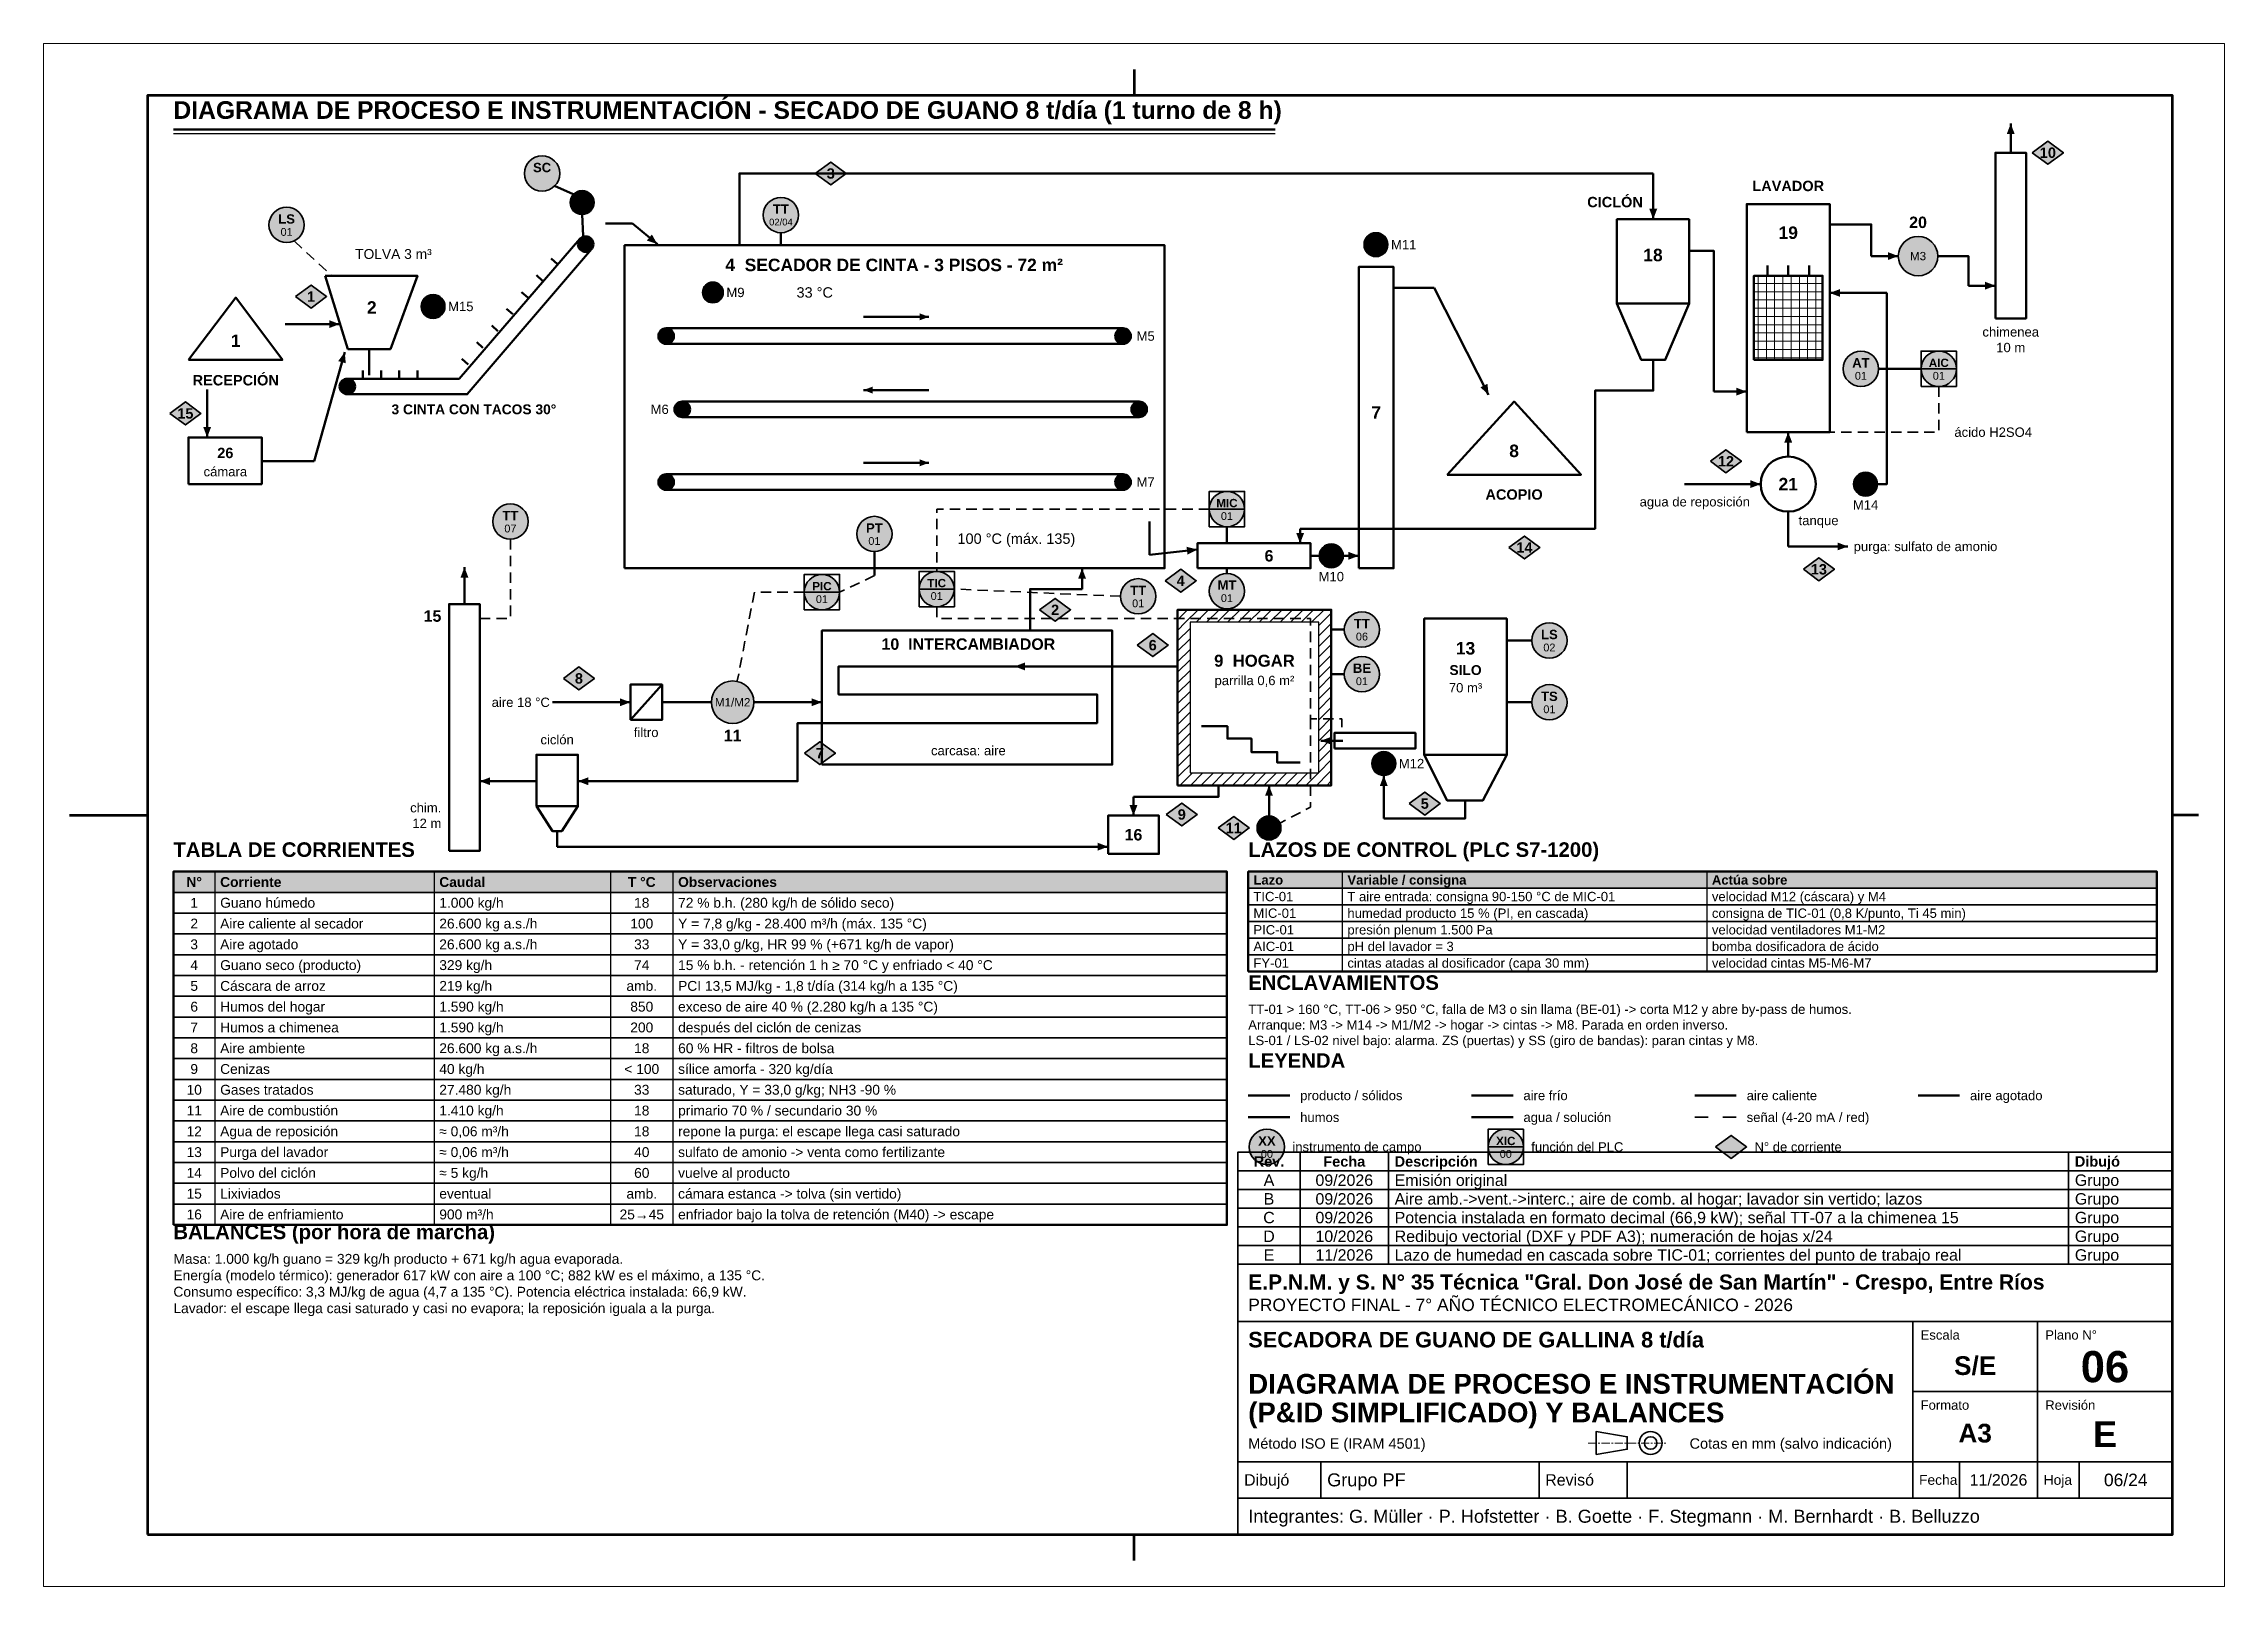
# Model space of a CAD drawing. Header units: millimetres. Extents: x 0 to 420, y 0 to 297.
import ezdxf
from ezdxf.enums import TextEntityAlignment as Align

# ---------------------------------------------------------------- set-up
doc = ezdxf.new("R2010")
doc.units = ezdxf.units.MM
doc.header["$LTSCALE"] = 0.5
doc.linetypes.add('CENTER', pattern=[5.08, 3.175, -0.635, 0.635, -0.635])
for name, color, linetype, lineweight in [('CONTORNO', 7, 'CONTINUOUS', 50), ('EJES', 1, 'CENTER', 18), ('FINO', 7, 'CONTINUOUS', 25), ('HOJA', 8, 'CONTINUOUS', 13), ('RAYADO', 8, 'CONTINUOUS', 18), ('RECUADRO', 7, 'CONTINUOUS', 70), ('RELLENO', 9, 'CONTINUOUS', 13), ('ROTULO', 7, 'CONTINUOUS', 35), ('TEXTO', 7, 'CONTINUOUS', 25)]:
    doc.layers.add(name, color=color, linetype=linetype, lineweight=lineweight)
doc.styles.add('NEGRITA', font='arialbd.ttf')
doc.styles.get("Standard").update_dxf_attribs({"font": 'arial.ttf'})

msp = doc.modelspace()

# ---------------------------------------------------------------- hatches: boundary and pattern name
at = {"layer": 'CONTORNO', "true_color": 0x2e8b57}
for points in [[(378.85, 281.6), (378.09, 279.6), (379.61, 279.6)], [(310, 263.2), (310.76, 265.2), (309.24, 265.2)], [(357.2, 256.1), (355.2, 256.86), (355.2, 255.34)], [(375.9, 250.4), (373.9, 251.16), (373.9, 249.64)], [(328, 230), (326, 230.76), (326, 229.24)]]:
    msp.add_hatch(color=7, dxfattribs=at).paths.add_polyline_path(points)
at = {"layer": 'CONTORNO', "true_color": 0x8b5a2b}
for points in [[(118.2, 258.4), (117.15, 260.26), (116.18, 259.1)], [(57, 243), (55, 243.76), (55, 242.24)], [(170.5, 244.4), (168.7, 245.08), (168.7, 243.72)], [(278.3, 229.4), (278.07, 231.53), (276.71, 230.84)], [(157.9, 230.3), (159.7, 229.62), (159.7, 230.98)], [(170.5, 216.3), (168.7, 216.98), (168.7, 215.62)], [(242, 200.8), (242.76, 202.8), (241.24, 202.8)], [(222.2, 199.6), (220.13, 200.14), (220.29, 198.63)], [(253.3, 198.4), (251.3, 199.16), (251.3, 197.64)], [(246, 162.8), (247.8, 162.12), (247.8, 163.48)], [(258.1, 156.1), (257.34, 154.1), (258.86, 154.1)]]:
    msp.add_hatch(color=7, dxfattribs=at).paths.add_polyline_path(points)
at = {"layer": 'CONTORNO', "true_color": 0x1f96c8}
for points in [[(344, 249), (346, 248.24), (346, 249.76)], [(58, 237.6), (56.73, 235.88), (58.19, 235.47)], [(31.5, 221.2), (32.26, 223.2), (30.74, 223.2)], [(336, 222.2), (335.24, 220.2), (336.76, 220.2)], [(330.7, 212.2), (328.7, 212.96), (328.7, 211.44)], [(347.5, 200.2), (345.5, 200.96), (345.5, 199.44)], [(113, 170.2), (111, 170.96), (111, 169.44)], [(149.9, 170.2), (147.9, 170.96), (147.9, 169.44)], [(236, 154.2), (235.24, 152.2), (236.76, 152.2)]]:
    msp.add_hatch(color=7, dxfattribs=at).paths.add_polyline_path(points)
at = {"layer": 'CONTORNO', "true_color": 0x6e6e6e}
for points in [[(81.05, 196.2), (80.29, 194.2), (81.81, 194.2)], [(187, 177.1), (189, 176.34), (189, 177.86)], [(84, 155), (86, 154.24), (86, 155.76)], [(102.9, 155), (104.9, 154.24), (104.9, 155.76)]]:
    msp.add_hatch(color=7, dxfattribs=at).paths.add_polyline_path(points)
at = {"layer": 'CONTORNO', "true_color": 0xd62828}
msp.add_hatch(color=7, dxfattribs=at).paths.add_polyline_path([(200, 196), (199.24, 194), (200.76, 194)])
at = {"layer": 'CONTORNO', "true_color": 0x000000}
for points in [[(209.9, 148.4), (210.66, 150.4), (209.14, 150.4)], [(205, 142.4), (203, 143.16), (203, 141.64)]]:
    msp.add_hatch(color=7, dxfattribs=at).paths.add_polyline_path(points)
at = {"layer": 'RAYADO', "true_color": 0x000000}
h = msp.add_hatch(dxfattribs=at)
h.set_pattern_fill('ANSI37', scale=0.5, angle=45)
h.paths.add_polyline_path([(329.4, 236.1), (342.6, 236.1), (342.6, 252.3), (329.4, 252.3)])
h = msp.add_hatch(dxfattribs=at)
h.set_pattern_fill('ANSI31', scale=0.45)
h.paths.add_polyline_path([(218.4, 185.6), (248, 185.6), (248, 188), (218.4, 188)])
h = msp.add_hatch(dxfattribs=at)
h.set_pattern_fill('ANSI31', scale=0.45)
h.paths.add_polyline_path([(218.4, 156.6), (220.8, 156.6), (220.8, 185.6), (218.4, 185.6)])
h = msp.add_hatch(dxfattribs=at)
h.set_pattern_fill('ANSI31', scale=0.45)
h.paths.add_polyline_path([(245.6, 156.6), (248, 156.6), (248, 185.6), (245.6, 185.6)])
h = msp.add_hatch(dxfattribs=at)
h.set_pattern_fill('ANSI31', scale=0.45)
h.paths.add_polyline_path([(218.4, 154.2), (248, 154.2), (248, 156.6), (218.4, 156.6)])
at = {"layer": 'RELLENO', "true_color": 0xffffff}
for points in [[(383.01, 276), (386, 278.21), (388.99, 276), (386, 273.79)], [(148.61, 272), (151.6, 274.21), (154.59, 272), (151.6, 269.79)], [(48.51, 248.3), (51.5, 250.51), (54.49, 248.3), (51.5, 246.09)], [(24.31, 225.8), (27.3, 228.01), (30.29, 225.8), (27.3, 223.59)], [(321.01, 216.6), (324, 218.81), (326.99, 216.6), (324, 214.39)], [(282.21, 200), (285.2, 202.21), (288.19, 200), (285.2, 197.79)], [(338.91, 195.8), (341.9, 198.01), (344.89, 195.8), (341.9, 193.59)], [(216.01, 193.6), (219, 195.81), (221.99, 193.6), (219, 191.39)], [(191.81, 188), (194.8, 190.21), (197.79, 188), (194.8, 185.79)], [(210.61, 181.2), (213.6, 183.41), (216.59, 181.2), (213.6, 178.99)], [(100.11, 174.8), (103.1, 177.01), (106.09, 174.8), (103.1, 172.59)], [(146.51, 160.4), (149.5, 162.61), (152.49, 160.4), (149.5, 158.19)], [(263.01, 150.7), (266, 152.91), (268.99, 150.7), (266, 148.49)], [(216.21, 148.6), (219.2, 150.81), (222.19, 148.6), (219.2, 146.39)], [(226.21, 146), (229.2, 148.21), (232.19, 146), (229.2, 143.79)], [(322.01, 84.6), (325, 86.81), (327.99, 84.6), (325, 82.39)]]:
    msp.add_hatch(color=7, dxfattribs=at).paths.add_polyline_path(points)
h = msp.add_hatch(color=7, dxfattribs=at)
edge = h.paths.add_edge_path()
edge.add_arc((96, 272), 3.4, 0, 360)
h = msp.add_hatch(color=7, dxfattribs=at)
edge = h.paths.add_edge_path()
edge.add_arc((46.8, 262.1), 3.4, 0, 360)
h = msp.add_hatch(color=7, dxfattribs=at)
edge = h.paths.add_edge_path()
edge.add_arc((103.7, 266.4), 2.3, 0, 360)
h = msp.add_hatch(color=7, dxfattribs=at)
edge = h.paths.add_edge_path()
edge.add_arc((142, 264), 3.4, 0, 360)
h = msp.add_hatch(color=7, dxfattribs=at)
edge = h.paths.add_edge_path()
edge.add_arc((256.6, 258.3), 2.3, 0, 360)
h = msp.add_hatch(color=7, dxfattribs=at)
edge = h.paths.add_edge_path()
edge.add_arc((104.4, 258.4), 1.5, 0, 360)
h = msp.add_hatch(color=7, dxfattribs=at)
edge = h.paths.add_edge_path()
edge.add_arc((361, 256.1), 3.8, 0, 360)
h = msp.add_hatch(color=7, dxfattribs=at)
edge = h.paths.add_edge_path()
edge.add_arc((75, 246.4), 2.3, 0, 360)
h = msp.add_hatch(color=7, dxfattribs=at)
edge = h.paths.add_edge_path()
edge.add_arc((128.9, 249.1), 2, 0, 360)
h = msp.add_hatch(color=7, dxfattribs=at)
edge = h.paths.add_edge_path()
edge.add_arc((119.9, 240.7), 1.5, 0, 360)
h = msp.add_hatch(color=7, dxfattribs=at)
edge = h.paths.add_edge_path()
edge.add_arc((207.9, 240.7), 1.5, 0, 360)
h = msp.add_hatch(color=7, dxfattribs=at)
edge = h.paths.add_edge_path()
edge.add_arc((350, 234.4), 3.4, 0, 360)
h = msp.add_hatch(color=7, dxfattribs=at)
edge = h.paths.add_edge_path()
edge.add_arc((365, 234.4), 3.4, 0, 360)
h = msp.add_hatch(color=7, dxfattribs=at)
edge = h.paths.add_edge_path()
edge.add_arc((58.5, 231), 1.5, 0, 360)
h = msp.add_hatch(color=7, dxfattribs=at)
edge = h.paths.add_edge_path()
edge.add_arc((123, 226.6), 1.5, 0, 360)
h = msp.add_hatch(color=7, dxfattribs=at)
edge = h.paths.add_edge_path()
edge.add_arc((211, 226.6), 1.5, 0, 360)
h = msp.add_hatch(color=7, dxfattribs=at)
edge = h.paths.add_edge_path()
edge.add_arc((350.9, 212.2), 2.3, 0, 360)
h = msp.add_hatch(color=7, dxfattribs=at)
edge = h.paths.add_edge_path()
edge.add_arc((119.9, 212.6), 1.5, 0, 360)
h = msp.add_hatch(color=7, dxfattribs=at)
edge = h.paths.add_edge_path()
edge.add_arc((207.9, 212.6), 1.5, 0, 360)
h = msp.add_hatch(color=7, dxfattribs=at)
edge = h.paths.add_edge_path()
edge.add_arc((227.9, 207.4), 3.4, 0, 360)
h = msp.add_hatch(color=7, dxfattribs=at)
edge = h.paths.add_edge_path()
edge.add_arc((89.9, 205), 3.4, 0, 360)
h = msp.add_hatch(color=7, dxfattribs=at)
edge = h.paths.add_edge_path()
edge.add_arc((160, 202.6), 3.4, 0, 360)
h = msp.add_hatch(color=7, dxfattribs=at)
edge = h.paths.add_edge_path()
edge.add_arc((248, 198.4), 2.3, 0, 360)
h = msp.add_hatch(color=7, dxfattribs=at)
edge = h.paths.add_edge_path()
edge.add_arc((149.9, 191.4), 3.4, 0, 360)
h = msp.add_hatch(color=7, dxfattribs=at)
edge = h.paths.add_edge_path()
edge.add_arc((172, 192), 3.4, 0, 360)
h = msp.add_hatch(color=7, dxfattribs=at)
edge = h.paths.add_edge_path()
edge.add_arc((210.8, 190.6), 3.4, 0, 360)
h = msp.add_hatch(color=7, dxfattribs=at)
edge = h.paths.add_edge_path()
edge.add_arc((227.9, 191.6), 3.4, 0, 360)
h = msp.add_hatch(color=7, dxfattribs=at)
edge = h.paths.add_edge_path()
edge.add_arc((253.9, 184.2), 3.4, 0, 360)
h = msp.add_hatch(color=7, dxfattribs=at)
edge = h.paths.add_edge_path()
edge.add_arc((290, 182.1), 3.4, 0, 360)
h = msp.add_hatch(color=7, dxfattribs=at)
edge = h.paths.add_edge_path()
edge.add_arc((253.9, 175.6), 3.4, 0, 360)
h = msp.add_hatch(color=7, dxfattribs=at)
edge = h.paths.add_edge_path()
edge.add_arc((132.7, 170.2), 4.1, 0, 360)
h = msp.add_hatch(color=7, dxfattribs=at)
edge = h.paths.add_edge_path()
edge.add_arc((290, 170.2), 3.4, 0, 360)
h = msp.add_hatch(color=7, dxfattribs=at)
edge = h.paths.add_edge_path()
edge.add_arc((258.1, 158.4), 2.3, 0, 360)
h = msp.add_hatch(color=7, dxfattribs=at)
edge = h.paths.add_edge_path()
edge.add_arc((236, 146), 2.3, 0, 360)
at = {"layer": 'RELLENO', "true_color": 0xe2e8ee}
for points in [[(25, 133.6), (227.9, 133.6), (227.9, 137.6), (25, 137.6)], [(232, 134.4), (407, 134.4), (407, 137.6), (232, 137.6)]]:
    msp.add_hatch(color=7, dxfattribs=at).paths.add_polyline_path(points)
at = {"layer": 'RELLENO', "true_color": 0xffffff}
h = msp.add_hatch(color=7, dxfattribs=at)
edge = h.paths.add_edge_path()
edge.add_arc((235.6, 84.6), 3.4, 0, 360)
h = msp.add_hatch(color=7, dxfattribs=at)
edge = h.paths.add_edge_path()
edge.add_arc((281.6, 84.6), 3.4, 0, 360)

# ---------------------------------------------------------------- linework, layer by layer
at = {"layer": 'CONTORNO', "lineweight": 50, "true_color": 0x2e8b57}
for p, q in [((378.85, 276), (378.85, 281.6)), ((310, 272), (310, 263.2)), ((352, 256.1), (357.2, 256.1)), ((370.7, 250.4), (375.9, 250.4)), ((321.7, 230), (328, 230)), ((361, 94.5), (369, 94.5))]:
    msp.add_line(p, q, dxfattribs=at)
at = {"layer": 'CONTORNO'}
for p, q in [((25, 280.5), (237.16, 280.5)), ((98.4, 269.6), (102, 268)), ((103.7, 264.1), (103.9, 260)), ((142, 260.6), (142, 258.2)), ((96.1, 251.34), (94.91, 252.4)), ((98.97, 254.56), (97.78, 255.63)), ((93.23, 248.12), (92.04, 249.18)), ((90.36, 244.89), (89.17, 245.96)), ((84.62, 238.44), (83.43, 239.51)), ((87.49, 241.67), (86.3, 242.73)), ((119.9, 242.2), (207.9, 242.2)), ((62.7, 238.2), (62.7, 233.2)), ((81.75, 235.22), (80.56, 236.29)), ((119.9, 239.2), (207.9, 239.2)), ((61.5, 232.5), (61.5, 234.1)), ((65, 232.5), (65, 234.1)), ((68.5, 232.5), (68.5, 234.1)), ((72, 232.5), (72, 234.1)), ((353.4, 234.4), (361.6, 234.4)), ((123, 228.1), (211, 228.1)), ((123, 225.1), (211, 225.1)), ((119.9, 214.1), (207.9, 214.1)), ((119.9, 211.1), (207.9, 211.1)), ((227.9, 204), (227.9, 200.8)), ((160, 199.2), (160, 194.6)), ((227.9, 195), (227.9, 196)), ((248, 184.2), (250.5, 184.2)), ((281.8, 182.1), (286.6, 182.1)), ((113, 166.8), (119.1, 173.6)), ((248, 175.6), (250.5, 175.6)), ((281.8, 170.2), (286.6, 170.2))]:
    msp.add_line(p, q, dxfattribs=at)
at = {"layer": 'CONTORNO', "lineweight": 50, "true_color": 0x8b5a2b}
for p, q in [((113.4, 262.4), (118.2, 258.4)), ((267.8, 250), (278.3, 229.4)), ((157.9, 244.4), (170.5, 244.4)), ((46.5, 243), (57, 243)), ((170.5, 230.3), (157.9, 230.3)), ((157.9, 216.3), (170.5, 216.3)), ((242, 203.6), (242, 200.8)), ((213, 198.6), (222.2, 199.6)), ((244, 198.4), (253.3, 198.4)), ((250.2, 162.8), (246, 162.8)), ((258.1, 147.8), (258.1, 156.1)), ((232, 94.5), (240, 94.5))]:
    msp.add_line(p, q, dxfattribs=at)
at = {"layer": 'CONTORNO', "lineweight": 35}
for p, q in [((48.3, 259), (49.76, 257.64)), ((50.64, 256.82), (52.11, 255.46)), ((52.99, 254.64), (54.45, 253.28)), ((55.33, 252.46), (55.5, 252.3)), ((361.6, 234.4), (368.4, 234.4)), ((365, 231), (365, 229)), ((365, 227.8), (365, 225.8)), ((365, 224.6), (365, 222.6)), ((345, 222.2), (344, 222.2)), ((348.2, 222.2), (346.2, 222.2)), ((351.4, 222.2), (349.4, 222.2)), ((354.6, 222.2), (352.6, 222.2)), ((357.8, 222.2), (355.8, 222.2)), ((361, 222.2), (359, 222.2)), ((364.2, 222.2), (362.2, 222.2)), ((173.3, 207.4), (172, 207.4)), ((172, 207.4), (172, 206.7)), ((176.5, 207.4), (174.5, 207.4)), ((179.7, 207.4), (177.7, 207.4)), ((182.9, 207.4), (180.9, 207.4)), ((186.1, 207.4), (184.1, 207.4)), ((189.3, 207.4), (187.3, 207.4)), ((192.5, 207.4), (190.5, 207.4)), ((195.7, 207.4), (193.7, 207.4)), ((198.9, 207.4), (196.9, 207.4)), ((202.1, 207.4), (200.1, 207.4)), ((205.3, 207.4), (203.3, 207.4)), ((208.5, 207.4), (206.5, 207.4)), ((211.7, 207.4), (209.7, 207.4)), ((214.9, 207.4), (212.9, 207.4)), ((218.1, 207.4), (216.1, 207.4)), ((221.3, 207.4), (219.3, 207.4)), ((224.5, 207.4), (222.5, 207.4)), ((224.5, 207.4), (231.3, 207.4)), ((89.9, 201.6), (89.9, 199.6)), ((172, 205.5), (172, 203.5)), ((172, 202.3), (172, 200.3)), ((89.9, 198.4), (89.9, 196.4)), ((172, 199.1), (172, 197.1)), ((89.9, 195.2), (89.9, 193.2)), ((157.11, 193.22), (155.31, 192.36)), ((160, 194.6), (158.2, 193.74)), ((172, 195.9), (172, 195.4)), ((89.9, 192), (89.9, 190)), ((136.9, 191.4), (136.52, 189.44)), ((140.1, 191.4), (138.1, 191.4)), ((143.3, 191.4), (141.3, 191.4)), ((146.5, 191.4), (144.5, 191.4)), ((146.5, 191.4), (153.3, 191.4)), ((154.22, 191.84), (153.3, 191.4)), ((168.6, 192), (175.4, 192)), ((175.43, 192), (175.4, 192)), ((178.63, 191.86), (176.63, 191.95)), ((181.82, 191.72), (179.83, 191.81)), ((185.02, 191.58), (183.02, 191.67)), ((188.22, 191.44), (186.22, 191.53)), ((191.42, 191.3), (189.42, 191.39)), ((194.61, 191.16), (192.61, 191.25)), ((197.81, 191.02), (195.81, 191.11)), ((201.01, 190.88), (199.01, 190.97)), ((204.2, 190.74), (202.2, 190.83)), ((207.4, 190.6), (205.4, 190.69)), ((86, 186.3), (84, 186.3)), ((89.2, 186.3), (87.2, 186.3)), ((89.9, 188.8), (89.9, 186.8)), ((135.69, 185.12), (135.31, 183.15)), ((136.29, 188.26), (135.91, 186.29)), ((172, 188.6), (172, 186.6)), ((172.9, 186.3), (174.9, 186.3)), ((176.1, 186.3), (178.1, 186.3)), ((179.3, 186.3), (181.3, 186.3)), ((182.5, 186.3), (184.5, 186.3)), ((185.7, 186.3), (187.7, 186.3)), ((188.9, 186.3), (190.9, 186.3)), ((192.1, 186.3), (194.1, 186.3)), ((195.3, 186.3), (197.3, 186.3)), ((198.5, 186.3), (200.5, 186.3)), ((201.7, 186.3), (203.7, 186.3)), ((204.9, 186.3), (206.9, 186.3)), ((208.1, 186.3), (210.1, 186.3)), ((211.3, 186.3), (213.3, 186.3)), ((214.5, 186.3), (216.5, 186.3)), ((217.7, 186.3), (219.7, 186.3)), ((220.9, 186.3), (222.9, 186.3)), ((224.1, 186.3), (226.1, 186.3)), ((227.3, 186.3), (229.3, 186.3)), ((230.5, 186.3), (232.5, 186.3)), ((233.7, 186.3), (235.7, 186.3)), ((236.9, 186.3), (238.9, 186.3)), ((240.1, 186.3), (242.1, 186.3)), ((243.3, 186.3), (244, 186.3)), ((244, 186.3), (244, 185)), ((135.08, 181.97), (134.7, 180.01)), ((244, 183.8), (244, 181.8)), ((134.47, 178.83), (134.1, 176.87)), ((244, 180.6), (244, 178.6)), ((244, 177.4), (244, 175.4)), ((133.87, 175.69), (133.6, 174.3)), ((244, 174.2), (244, 172.2)), ((244, 171), (244, 169)), ((244, 167.8), (244, 167)), ((244, 167), (245.2, 167)), ((244, 167), (244, 165)), ((244, 163.8), (244, 161.8)), ((246.4, 167), (248.4, 167)), ((249.6, 167), (250, 167)), ((250, 167), (250, 165.4)), ((244, 160.6), (244, 158.6)), ((244, 157.4), (244, 155.4)), ((244, 154.2), (244, 152.2)), ((239.2, 147.52), (238.2, 147)), ((242.05, 148.99), (240.27, 148.07)), ((244, 150), (243.11, 149.54)), ((244, 151), (244, 150)), ((318, 90.3), (320.6, 90.3)), ((323.4, 90.3), (326, 90.3)), ((278.2, 84.6), (285, 84.6))]:
    msp.add_line(p, q, dxfattribs=at)
at = {"layer": 'CONTORNO', "lineweight": 50, "true_color": 0x1f96c8}
for p, q in [((332, 252.3), (332, 254.3)), ((336, 252.3), (336, 254.3)), ((340, 252.3), (340, 254.3)), ((355, 249), (344, 249)), ((52.1, 216.6), (58, 237.6)), ((31.5, 230.4), (31.5, 221.2)), ((336, 217.5), (336, 222.2)), ((316, 212.2), (330.7, 212.2)), ((336, 200.2), (347.5, 200.2)), ((98, 170.2), (113, 170.2)), ((136.8, 170.2), (149.9, 170.2)), ((236, 148.3), (236, 154.2)), ((275, 94.5), (283, 94.5)), ((275, 90.3), (283, 90.3))]:
    msp.add_line(p, q, dxfattribs=at)
at = {"layer": 'CONTORNO', "lineweight": 50, "true_color": 0x6e6e6e}
for p, q in [((81.05, 189.1), (81.05, 196.2)), ((94.9, 155), (84, 155)), ((232, 90.3), (240, 90.3))]:
    msp.add_line(p, q, dxfattribs=at)
at = {"layer": 'CONTORNO', "lineweight": 50, "true_color": 0xd62828}
for p, q in [((200, 192), (200, 196)), ((318, 94.5), (326, 94.5))]:
    msp.add_line(p, q, dxfattribs=at)
at = {"layer": 'CONTORNO', "true_color": 0x6e6e6e}
for p, q in [((190, 177.1), (187, 177.1)), ((104.5, 155), (102.9, 155))]:
    msp.add_line(p, q, dxfattribs=at)
at = {"layer": 'CONTORNO', "lineweight": 50, "true_color": 0x000000}
for p, q in [((209.9, 152), (209.9, 148.4)), ((98.9, 142.4), (205, 142.4))]:
    msp.add_line(p, q, dxfattribs=at)
at = {"layer": 'CONTORNO', "lineweight": 35}
for points in [[(383.01, 276), (386, 278.21), (388.99, 276), (386, 273.79)], [(148.61, 272), (151.6, 274.21), (154.59, 272), (151.6, 269.79)], [(48.51, 248.3), (51.5, 250.51), (54.49, 248.3), (51.5, 246.09)], [(361.6, 231), (368.4, 231), (368.4, 237.8), (361.6, 237.8)], [(24.31, 225.8), (27.3, 228.01), (30.29, 225.8), (27.3, 223.59)], [(321.01, 216.6), (324, 218.81), (326.99, 216.6), (324, 214.39)], [(224.5, 204), (231.3, 204), (231.3, 210.8), (224.5, 210.8)], [(282.21, 200), (285.2, 202.21), (288.19, 200), (285.2, 197.79)], [(338.91, 195.8), (341.9, 198.01), (344.89, 195.8), (341.9, 193.59)], [(146.5, 188), (153.3, 188), (153.3, 194.8), (146.5, 194.8)], [(168.6, 188.6), (175.4, 188.6), (175.4, 195.4), (168.6, 195.4)], [(216.01, 193.6), (219, 195.81), (221.99, 193.6), (219, 191.39)], [(191.81, 188), (194.8, 190.21), (197.79, 188), (194.8, 185.79)], [(210.61, 181.2), (213.6, 183.41), (216.59, 181.2), (213.6, 178.99)], [(100.11, 174.8), (103.1, 177.01), (106.09, 174.8), (103.1, 172.59)], [(146.51, 160.4), (149.5, 162.61), (152.49, 160.4), (149.5, 158.19)], [(263.01, 150.7), (266, 152.91), (268.99, 150.7), (266, 148.49)], [(216.21, 148.6), (219.2, 150.81), (222.19, 148.6), (219.2, 146.39)], [(226.21, 146), (229.2, 148.21), (232.19, 146), (229.2, 143.79)], [(278.2, 81.2), (285, 81.2), (285, 88), (278.2, 88)], [(322.01, 84.6), (325, 86.81), (327.99, 84.6), (325, 82.39)]]:
    msp.add_lwpolyline(points, close=True, dxfattribs=at)
at = {"layer": 'CONTORNO'}
for points in [[(375.9, 244.1), (381.8, 244.1), (381.8, 276), (375.9, 276)], [(328, 222.2), (344, 222.2), (344, 266.1), (328, 266.1)], [(303, 247), (316.9, 247), (316.9, 263.2), (303, 263.2)], [(111.9, 196), (215.9, 196), (215.9, 258.2), (111.9, 258.2)], [(54.2, 252.3), (72, 252.3), (66.8, 238.2), (58.6, 238.2)], [(253.3, 196), (260, 196), (260, 254), (253.3, 254)], [(329.4, 236.1), (342.6, 236.1), (342.6, 252.3), (329.4, 252.3)], [(27.9, 236.1), (46, 236.1), (37, 248.1)], [(270.3, 214), (296.1, 214), (283.2, 228.1)], [(27.9, 212.2), (42, 212.2), (42, 221.2), (27.9, 221.2)], [(222.2, 196), (244, 196), (244, 200.8), (222.2, 200.8)], [(78.1, 141.6), (84, 141.6), (84, 189.1), (78.1, 189.1)], [(265.9, 160.1), (281.8, 160.1), (281.8, 186.3), (265.9, 186.3)], [(149.9, 158.2), (205.8, 158.2), (205.8, 184), (149.9, 184)], [(113, 166.8), (119.1, 166.8), (119.1, 173.6), (113, 173.6)], [(248.6, 161.3), (264.2, 161.3), (264.2, 164.3), (248.6, 164.3)], [(94.9, 150.2), (102.9, 150.2), (102.9, 160.1), (94.9, 160.1)], [(205, 141), (214.8, 141), (214.8, 148.4), (205, 148.4)], [(25, 69.6), (227.9, 69.6), (227.9, 137.6), (25, 137.6)], [(232, 118.4), (407, 118.4), (407, 137.6), (232, 137.6)]]:
    msp.add_lwpolyline(points, close=True, dxfattribs=at)
at = {"layer": 'CONTORNO', "lineweight": 50, "true_color": 0x2e8b57}
for points in [[(134, 258.2), (134, 272), (310, 272)], [(344, 262.2), (352, 262.2), (352, 256.1)], [(316.9, 257.1), (321.7, 257.1), (321.7, 230)], [(364.8, 256.1), (370.7, 256.1), (370.7, 250.4)]]:
    msp.add_lwpolyline(points, dxfattribs=at)
at = {"layer": 'CONTORNO', "lineweight": 50, "true_color": 0x8b5a2b}
for points in [[(108.2, 262.4), (113.4, 262.4)], [(260, 250), (267.8, 250)], [(310, 236.1), (310, 230.2), (298.8, 230.2), (298.8, 203.6), (242, 203.6)], [(213, 205), (213, 198.6)], [(273.75, 151.3), (273.75, 147.8), (258.1, 147.8)]]:
    msp.add_lwpolyline(points, dxfattribs=at)
at = {"layer": 'CONTORNO'}
for points in [[(58.5, 232.5), (80, 232.5), (103.28, 259.4)], [(58.5, 229.5), (81.6, 229.5), (105.52, 257.4)], [(303, 247), (307.7, 236.1), (312.3, 236.1), (316.9, 247)], [(223, 165.6), (228, 165.6), (228, 163.2), (232.6, 163.2), (232.6, 160.6), (237.6, 160.6), (237.6, 158.6), (242, 158.6)], [(265.9, 160.1), (270.3, 151.3), (277.2, 151.3), (281.8, 160.1)], [(94.9, 150.2), (98, 145.4), (99.8, 145.4), (102.9, 150.2)]]:
    msp.add_lwpolyline(points, dxfattribs=at)
at = {"layer": 'CONTORNO', "lineweight": 50, "true_color": 0x1f96c8}
for points in [[(353.2, 212.2), (355, 212.2), (355, 249)], [(42, 216.6), (52.1, 216.6)], [(336, 206.9), (336, 200.2)], [(119.1, 170.2), (128.6, 170.2)]]:
    msp.add_lwpolyline(points, dxfattribs=at)
at = {"layer": 'CONTORNO', "lineweight": 50, "true_color": 0xd62828}
msp.add_lwpolyline([(190, 184), (190, 192), (200, 192)], dxfattribs=at)
at = {"layer": 'CONTORNO', "lineweight": 50}
msp.add_lwpolyline([(218.4, 154.2), (248, 154.2), (248, 188), (218.4, 188)], close=True, dxfattribs=at)
at = {"layer": 'CONTORNO', "lineweight": 50, "true_color": 0x6e6e6e}
msp.add_lwpolyline([(218.4, 177.1), (153.1, 177.1), (153.1, 171.7), (202.9, 171.7), (202.9, 166.2), (145.2, 166.2), (145.2, 155), (103.4, 155)], dxfattribs=at)
at = {"layer": 'CONTORNO', "lineweight": 50, "true_color": 0x000000}
for points in [[(226.3, 154.2), (226.3, 152), (209.9, 152)], [(98.9, 145.4), (98.9, 142.4)]]:
    msp.add_lwpolyline(points, dxfattribs=at)
at = {"layer": 'CONTORNO', "lineweight": 35}
for centre, radius in [((96, 272), 3.4), ((46.8, 262.1), 3.4), ((103.7, 266.4), 2.3), ((142, 264), 3.4), ((256.6, 258.3), 2.3), ((361, 256.1), 3.8), ((75, 246.4), 2.3), ((128.9, 249.1), 2), ((350, 234.4), 3.4), ((365, 234.4), 3.4), ((350.9, 212.2), 2.3), ((227.9, 207.4), 3.4), ((89.9, 205), 3.4), ((160, 202.6), 3.4), ((248, 198.4), 2.3), ((149.9, 191.4), 3.4), ((172, 192), 3.4), ((210.8, 190.6), 3.4), ((227.9, 191.6), 3.4), ((253.9, 184.2), 3.4), ((290, 182.1), 3.4), ((253.9, 175.6), 3.4), ((132.7, 170.2), 4.1), ((290, 170.2), 3.4), ((258.1, 158.4), 2.3), ((236, 146), 2.3), ((235.6, 84.6), 3.4), ((281.6, 84.6), 3.4)]:
    msp.add_circle(centre, radius, dxfattribs=at)
at = {"layer": 'CONTORNO'}
for centre, radius in [((104.4, 258.4), 1.5), ((119.9, 240.7), 1.5), ((207.9, 240.7), 1.5), ((58.5, 231), 1.5), ((123, 226.6), 1.5), ((211, 226.6), 1.5), ((336, 212.2), 5.3), ((119.9, 212.6), 1.5), ((207.9, 212.6), 1.5)]:
    msp.add_circle(centre, radius, dxfattribs=at)
at = {"layer": 'EJES'}
msp.add_line((297.5, 27.6), (312.5, 27.6), dxfattribs=at)
at = {"layer": 'FINO'}
for p, q in [((25, 279.7), (237.16, 279.7)), ((33, 137.6), (33, 69.6)), ((75.2, 137.6), (75.2, 69.6)), ((109.2, 137.6), (109.2, 69.6)), ((121.2, 137.6), (121.2, 69.6)), ((250.1, 137.6), (250.1, 118.4)), ((320.3, 137.6), (320.3, 118.4))]:
    msp.add_line(p, q, dxfattribs=at)
for points in [[(220.8, 156.6), (245.6, 156.6), (245.6, 185.6), (220.8, 185.6)], [(25, 133.6), (227.9, 133.6), (227.9, 137.6), (25, 137.6)], [(232, 134.4), (407, 134.4), (407, 137.6), (232, 137.6)], [(25, 129.6), (227.9, 129.6), (227.9, 133.6), (25, 133.6)], [(232, 131.2), (407, 131.2), (407, 134.4), (232, 134.4)], [(232, 128), (407, 128), (407, 131.2), (232, 131.2)], [(25, 125.6), (227.9, 125.6), (227.9, 129.6), (25, 129.6)], [(232, 124.8), (407, 124.8), (407, 128), (232, 128)], [(25, 121.6), (227.9, 121.6), (227.9, 125.6), (25, 125.6)], [(232, 121.6), (407, 121.6), (407, 124.8), (232, 124.8)], [(25, 117.6), (227.9, 117.6), (227.9, 121.6), (25, 121.6)], [(232, 118.4), (407, 118.4), (407, 121.6), (232, 121.6)], [(25, 113.6), (227.9, 113.6), (227.9, 117.6), (25, 117.6)], [(25, 109.6), (227.9, 109.6), (227.9, 113.6), (25, 113.6)], [(25, 105.6), (227.9, 105.6), (227.9, 109.6), (25, 109.6)], [(25, 101.6), (227.9, 101.6), (227.9, 105.6), (25, 105.6)], [(25, 97.6), (227.9, 97.6), (227.9, 101.6), (25, 101.6)], [(25, 93.6), (227.9, 93.6), (227.9, 97.6), (25, 97.6)], [(25, 89.6), (227.9, 89.6), (227.9, 93.6), (25, 93.6)], [(25, 85.6), (227.9, 85.6), (227.9, 89.6), (25, 89.6)], [(25, 81.6), (227.9, 81.6), (227.9, 85.6), (25, 85.6)], [(25, 77.6), (227.9, 77.6), (227.9, 81.6), (25, 81.6)], [(25, 73.6), (227.9, 73.6), (227.9, 77.6), (25, 77.6)], [(25, 69.6), (227.9, 69.6), (227.9, 73.6), (25, 73.6)]]:
    msp.add_lwpolyline(points, close=True, dxfattribs=at)
at = {"layer": 'HOJA'}
msp.add_lwpolyline([(0, 0), (420, 0), (420, 297), (0, 297)], close=True, dxfattribs=at)
at = {"layer": 'RECUADRO'}
for p, q in [((210, 292), (210, 287)), ((5, 148.5), (20, 148.5)), ((415, 148.5), (410, 148.5)), ((210, 5), (210, 10))]:
    msp.add_line(p, q, dxfattribs=at)
msp.add_lwpolyline([(20, 10), (410, 10), (410, 287), (20, 287)], close=True, dxfattribs=at)
at = {"layer": 'ROTULO'}
for p, q in [((242, 80), (242, 83.6)), ((242, 76.4), (242, 80)), ((259, 80), (259, 83.6)), ((259, 76.4), (259, 80)), ((390, 80), (390, 83.6)), ((390, 76.4), (390, 80)), ((242, 72.8), (242, 76.4)), ((259, 72.8), (259, 76.4)), ((390, 72.8), (390, 76.4)), ((242, 69.2), (242, 72.8)), ((259, 69.2), (259, 72.8)), ((390, 69.2), (390, 72.8)), ((242, 65.6), (242, 69.2)), ((259, 65.6), (259, 69.2)), ((390, 65.6), (390, 69.2)), ((242, 62), (242, 65.6)), ((259, 62), (259, 65.6)), ((390, 62), (390, 65.6)), ((230, 62), (410, 62)), ((230, 10), (230, 62)), ((230, 51), (410, 51)), ((360, 24), (360, 51)), ((384, 24), (384, 51)), ((360, 37.5), (410, 37.5)), ((230, 24), (410, 24)), ((246, 17), (246, 24)), ((288, 17), (288, 24)), ((305, 17), (305, 24)), ((360, 17), (360, 24)), ((369, 17), (369, 24)), ((384, 17), (384, 24)), ((392, 17), (392, 24)), ((230, 17), (410, 17))]:
    msp.add_line(p, q, dxfattribs=at)
for points in [[(230, 80), (410, 80), (410, 83.6), (230, 83.6)], [(230, 76.4), (410, 76.4), (410, 80), (230, 80)], [(230, 72.8), (410, 72.8), (410, 76.4), (230, 76.4)], [(230, 69.2), (410, 69.2), (410, 72.8), (230, 72.8)], [(230, 65.6), (410, 65.6), (410, 69.2), (230, 69.2)], [(230, 62), (410, 62), (410, 65.6), (230, 65.6)], [(299, 25.4), (305, 26.4), (305, 28.8), (299, 29.8)]]:
    msp.add_lwpolyline(points, close=True, dxfattribs=at)
for radius in [2.2, 1.2]:
    msp.add_circle((309.5, 27.6), radius, dxfattribs=at)

# ---------------------------------------------------------------- texts
at = {"layer": 'ROTULO', "style": 'NEGRITA'}
for s, height, p in [('Rev.', 2, (236, 81.8)), ('Fecha', 2, (250.5, 81.8)), ('S/E', 3.6, (372, 42.5)), ('06', 6, (397, 42.3)), ('A3', 3.6, (372, 29.5)), ('E', 5, (397, 29.3))]:
    msp.add_text(s, height=height, dxfattribs=at).set_placement(p, align=Align.MIDDLE_CENTER)
for s, height, p in [('Descripción', 2, (260.2, 81.8)), ('Dibujó', 2, (391.2, 81.8)), ('E.P.N.M. y S. N° 35 Técnica "Gral. Don José de San Martín" - Crespo, Entre Ríos', 2.9, (232, 58.6)), ('SECADORA DE GUANO DE GALLINA 8 t/día', 3, (232, 47.5)), ('DIAGRAMA DE PROCESO E INSTRUMENTACIÓN', 3.8, (232, 39)), ('(P&ID SIMPLIFICADO) Y BALANCES', 3.8, (232, 33.49))]:
    msp.add_text(s, height=height, dxfattribs=at).set_placement(p, align=Align.MIDDLE_LEFT)
at = {"layer": 'ROTULO'}
for s, height, p in [('A', 2.2, (236, 78.2)), ('B', 2.2, (236, 74.6)), ('09/2026', 2.2, (250.5, 78.2)), ('09/2026', 2.2, (250.5, 74.6)), ('C', 2.2, (236, 71)), ('09/2026', 2.2, (250.5, 71)), ('D', 2.2, (236, 67.4)), ('10/2026', 2.2, (250.5, 67.4)), ('E', 2.2, (236, 63.8)), ('11/2026', 2.2, (250.5, 63.8)), ('11/2026', 2.2, (376.5, 20.5)), ('06/24', 2.4, (401, 20.5))]:
    msp.add_text(s, height=height, dxfattribs=at).set_placement(p, align=Align.MIDDLE_CENTER)
for s, height, p in [('Aire amb.->vent.->interc.; aire de comb. al hogar; lavador sin vertido; lazos', 2.2, (260.2, 74.6)), ('Emisión original', 2.2, (260.2, 78.2)), ('Grupo', 2.2, (391.2, 78.2)), ('Grupo', 2.2, (391.2, 74.6)), ('Potencia instalada en formato decimal (66,9 kW); señal TT-07 a la chimenea 15', 2.2, (260.2, 71)), ('Grupo', 2.2, (391.2, 71)), ('Redibujo vectorial (DXF y PDF A3); numeración de hojas x/24', 2.2, (260.2, 67.4)), ('Grupo', 2.2, (391.2, 67.4)), ('Lazo de humedad en cascada sobre TIC-01; corrientes del punto de trabajo real', 2.2, (260.2, 63.8)), ('Grupo', 2.2, (391.2, 63.8)), ('PROYECTO FINAL - 7° AÑO TÉCNICO ELECTROMECÁNICO - 2026', 2.4, (232, 54.2)), ('Método ISO E (IRAM 4501)', 2, (232, 27.5)), ('Cotas en mm (salvo indicación)', 2, (317, 27.5)), ('Dibujó', 2.2, (231.2, 20.5)), ('Grupo PF', 2.5, (247.2, 20.5)), ('Revisó', 2.2, (289.2, 20.5)), ('Fecha', 1.9, (361.2, 20.5)), ('Hoja', 1.9, (385.2, 20.5)), ('Integrantes: G. Müller · P. Hofstetter · B. Goette · F. Stegmann · M. Bernhardt · B. Belluzzo', 2.5, (232, 13.5))]:
    msp.add_text(s, height=height, dxfattribs=at).set_placement(p, align=Align.MIDDLE_LEFT)
for s, p in [('Escala', (361.5, 49.3)), ('Plano N°', (385.5, 49.3)), ('Formato', (361.5, 35.8)), ('Revisión', (385.5, 35.8))]:
    msp.add_text(s, height=1.8, dxfattribs=at).set_placement(p, align=Align.TOP_LEFT)
at = {"layer": 'TEXTO', "style": 'NEGRITA'}
for s, height, p in [('DIAGRAMA DE PROCESO E INSTRUMENTACIÓN - SECADO DE GUANO 8 t/día (1 turno de 8 h)', 3.4, (25, 281.5)), ('TABLA DE CORRIENTES', 2.8, (25, 139.6)), ('LAZOS DE CONTROL (PLC S7-1200)', 2.8, (232, 139.6)), ('ENCLAVAMIENTOS', 2.8, (232, 114)), ('LEYENDA', 2.8, (232, 99)), ('BALANCES (por hora de marcha)', 2.8, (25, 66))]:
    msp.add_text(s, height=height, dxfattribs=at).set_placement(p, align=Align.BOTTOM_LEFT)
for s, height, p in [('SC', 1.8, (96, 273.15)), ('3', 2, (151.6, 272)), ('10', 2, (386, 276)), ('LAVADOR', 2, (336, 269.6)), ('TT', 1.8, (142, 265.15)), ('LS', 1.8, (46.8, 263.25)), ('19', 2.4, (336, 260.6)), ('20', 2.2, (361, 262.6)), ('18', 2.4, (309.95, 256.3)), ('4  SECADOR DE CINTA - 3 PISOS - 72 m²', 2.4, (163.8, 254.4)), ('1', 2, (51.5, 248.3)), ('2', 2.4, (63.2, 246.2)), ('1', 2.4, (37, 239.8)), ('AT', 1.8, (350, 235.55)), ('AIC', 1.6, (365, 235.55)), ('RECEPCIÓN', 2, (37, 232.2)), ('15', 2, (27.3, 225.8)), ('7', 2.4, (256.65, 226)), ('26', 2, (35, 218.2)), ('8', 2.4, (283.2, 218.6)), ('12', 2, (324, 216.6)), ('ACOPIO', 2, (283.2, 210.2)), ('21', 2.4, (336, 212.2)), ('TT', 1.8, (89.9, 206.15)), ('MIC', 1.6, (227.9, 208.55)), ('PT', 1.8, (160, 203.75)), ('6', 2.2, (236, 198.4)), ('14', 2, (285.2, 200)), ('PIC', 1.6, (149.9, 192.55)), ('TIC', 1.6, (172, 193.15)), ('4', 2, (219, 193.6)), ('MT', 1.8, (227.9, 192.75)), ('13', 2, (341.9, 195.8)), ('2', 2, (194.8, 188)), ('TT', 1.8, (210.8, 191.75)), ('TT', 1.8, (253.9, 185.35)), ('10  INTERCAMBIADOR', 2.2, (178.1, 181.4)), ('6', 2, (213.6, 181.2)), ('13', 2.4, (273.85, 180.6)), ('LS', 1.8, (290, 183.25)), ('9  HOGAR', 2.3, (233.2, 178.2)), ('BE', 1.8, (253.9, 176.75)), ('SILO', 1.9, (273.85, 176.4)), ('8', 2, (103.1, 174.8)), ('TS', 1.8, (290, 171.35)), ('11', 2.2, (132.7, 163.8)), ('7', 2, (149.5, 160.4)), ('5', 2, (266, 150.7)), ('9', 2, (219.2, 148.6)), ('11', 2, (229.2, 146)), ('16', 2.2, (209.9, 144.7)), ('N°', 1.9, (29, 135.6)), ('T °C', 1.9, (115.2, 135.6)), ('XX', 1.8, (235.6, 85.75)), ('XIC', 1.6, (281.6, 85.75))]:
    msp.add_text(s, height=height, dxfattribs=at).set_placement(p, align=Align.MIDDLE_CENTER)
at = {"layer": 'TEXTO'}
for s, height, p in [('M8', 1.6, (103.7, 266.4)), ('01', 1.5, (46.8, 260.75)), ('02/04', 1.3, (142, 262.65)), ('M3', 1.6, (361, 256.1)), ('01', 1.5, (350, 233.05)), ('01', 1.5, (365, 233.05)), ('cámara', 1.8, (35, 214.6)), ('01', 1.5, (227.9, 206.05)), ('agua de reposición', 1.8, (318, 208.8)), ('07', 1.5, (89.9, 203.65)), ('01', 1.5, (160, 201.25)), ('01', 1.5, (149.9, 190.05)), ('01', 1.5, (172, 190.65)), ('01', 1.5, (210.8, 189.25)), ('01', 1.5, (227.9, 190.25)), ('06', 1.5, (253.9, 182.85)), ('02', 1.5, (290, 180.75)), ('parrilla 0,6 m²', 1.8, (233.2, 174.4)), ('01', 1.5, (253.9, 174.25)), ('70 m³', 1.8, (273.85, 173)), ('M1/M2', 1.6, (132.7, 170.2)), ('01', 1.5, (290, 168.85)), ('ciclón', 1.8, (98.9, 163)), ('filtro', 1.8, (116.05, 164.4)), ('carcasa: aire', 1.8, (178.1, 160.9)), ('M4', 1.6, (236, 146)), ('1', 1.9, (29, 131.6)), ('18', 1.9, (115.2, 131.6)), ('2', 1.9, (29, 127.6)), ('100', 1.9, (115.2, 127.6)), ('3', 1.9, (29, 123.6)), ('33', 1.9, (115.2, 123.6)), ('4', 1.9, (29, 119.6)), ('74', 1.9, (115.2, 119.6)), ('5', 1.9, (29, 115.6)), ('amb.', 1.9, (115.2, 115.6)), ('6', 1.9, (29, 111.6)), ('850', 1.9, (115.2, 111.6)), ('7', 1.9, (29, 107.6)), ('200', 1.9, (115.2, 107.6)), ('8', 1.9, (29, 103.6)), ('18', 1.9, (115.2, 103.6)), ('9', 1.9, (29, 99.6)), ('< 100', 1.9, (115.2, 99.6)), ('10', 1.9, (29, 95.6)), ('11', 1.9, (29, 91.6)), ('33', 1.9, (115.2, 95.6)), ('18', 1.9, (115.2, 91.6)), ('12', 1.9, (29, 87.6)), ('18', 1.9, (115.2, 87.6)), ('13', 1.9, (29, 83.6)), ('40', 1.9, (115.2, 83.6)), ('00', 1.5, (235.6, 83.25)), ('00', 1.5, (281.6, 83.25)), ('14', 1.9, (29, 79.6)), ('60', 1.9, (115.2, 79.6)), ('15', 1.9, (29, 75.6)), ('amb.', 1.9, (115.2, 75.6)), ('16', 1.9, (29, 71.6)), ('25→45', 1.9, (115.2, 71.6))]:
    msp.add_text(s, height=height, dxfattribs=at).set_placement(p, align=Align.MIDDLE_CENTER)
at = {"layer": 'TEXTO', "style": 'NEGRITA'}
for s, height, p in [('CICLÓN', 2, (308, 266.5)), ('15', 2.2, (76.6, 186.8))]:
    msp.add_text(s, height=height, dxfattribs=at).set_placement(p, align=Align.MIDDLE_RIGHT)
at = {"layer": 'TEXTO'}
for s, height, p in [('TOLVA 3 m³', 1.9, (60, 256.5)), ('M11', 1.8, (259.5, 258.3)), ('M9', 1.8, (131.5, 249.1)), ('33 °C', 2, (145, 249.1)), ('M15', 1.8, (77.9, 246.4)), ('M5', 1.8, (210.5, 240.7)), ('ácido H2SO4', 1.8, (368, 222.2)), ('M7', 1.8, (210.5, 212.6)), ('tanque', 1.8, (338, 205.2)), ('100 °C (máx. 135)', 2, (176, 201.7)), ('purga: sulfato de amonio', 1.8, (348.6, 200.2)), ('M12', 1.8, (261, 158.4)), ('Guano húmedo', 1.9, (34, 131.6)), ('1.000 kg/h', 1.9, (76.2, 131.6)), ('72 % b.h. (280 kg/h de sólido seco)', 1.9, (122.2, 131.6)), ('TIC-01', 1.8, (233, 132.8)), ('MIC-01', 1.8, (233, 129.6)), ('T aire entrada: consigna 90-150 °C de MIC-01', 1.8, (251.1, 132.8)), ('humedad producto 15 % (PI, en cascada)', 1.8, (251.1, 129.6)), ('velocidad M12 (cáscara) y M4', 1.8, (321.3, 132.8)), ('consigna de TIC-01 (0,8 K/punto, Ti 45 min)', 1.8, (321.3, 129.6)), ('Aire caliente al secador', 1.9, (34, 127.6)), ('26.600 kg a.s./h', 1.9, (76.2, 127.6)), ('Y = 7,8 g/kg - 28.400 m³/h (máx. 135 °C)', 1.9, (122.2, 127.6)), ('PIC-01', 1.8, (233, 126.4)), ('presión plenum 1.500 Pa', 1.8, (251.1, 126.4)), ('velocidad ventiladores M1-M2', 1.8, (321.3, 126.4)), ('Aire agotado', 1.9, (34, 123.6)), ('26.600 kg a.s./h', 1.9, (76.2, 123.6)), ('Y = 33,0 g/kg, HR 99 % (+671 kg/h de vapor)', 1.9, (122.2, 123.6)), ('AIC-01', 1.8, (233, 123.2)), ('pH del lavador = 3', 1.8, (251.1, 123.2)), ('bomba dosificadora de ácido', 1.8, (321.3, 123.2)), ('Guano seco (producto)', 1.9, (34, 119.6)), ('329 kg/h', 1.9, (76.2, 119.6)), ('15 % b.h. - retención 1 h ≥ 70 °C y enfriado < 40 °C', 1.9, (122.2, 119.6)), ('FY-01', 1.8, (233, 120)), ('cintas atadas al dosificador (capa 30 mm)', 1.8, (251.1, 120)), ('velocidad cintas M5-M6-M7', 1.8, (321.3, 120)), ('Cáscara de arroz', 1.9, (34, 115.6)), ('219 kg/h', 1.9, (76.2, 115.6)), ('PCI 13,5 MJ/kg - 1,8 t/día (314 kg/h a 135 °C)', 1.9, (122.2, 115.6)), ('Humos del hogar', 1.9, (34, 111.6)), ('1.590 kg/h', 1.9, (76.2, 111.6)), ('exceso de aire 40 % (2.280 kg/h a 135 °C)', 1.9, (122.2, 111.6)), ('Humos a chimenea', 1.9, (34, 107.6)), ('1.590 kg/h', 1.9, (76.2, 107.6)), ('después del ciclón de cenizas', 1.9, (122.2, 107.6)), ('Aire ambiente', 1.9, (34, 103.6)), ('26.600 kg a.s./h', 1.9, (76.2, 103.6)), ('60 % HR - filtros de bolsa', 1.9, (122.2, 103.6)), ('Cenizas', 1.9, (34, 99.6)), ('Gases tratados', 1.9, (34, 95.6)), ('40 kg/h', 1.9, (76.2, 99.6)), ('27.480 kg/h', 1.9, (76.2, 95.6)), ('sílice amorfa - 320 kg/día', 1.9, (122.2, 99.6)), ('saturado, Y = 33,0 g/kg; NH3 -90 %', 1.9, (122.2, 95.6)), ('Aire de combustión', 1.9, (34, 91.6)), ('1.410 kg/h', 1.9, (76.2, 91.6)), ('primario 70 % / secundario 30 %', 1.9, (122.2, 91.6)), ('producto / sólidos', 1.8, (242, 94.5)), ('aire frío', 1.8, (285, 94.5)), ('aire caliente', 1.8, (328, 94.5)), ('aire agotado', 1.8, (371, 94.5)), ('Agua de reposición', 1.9, (34, 87.6)), ('≈ 0,06 m³/h', 1.9, (76.2, 87.6)), ('repone la purga: el escape llega casi saturado', 1.9, (122.2, 87.6)), ('humos', 1.8, (242, 90.3)), ('agua / solución', 1.8, (285, 90.3)), ('señal (4-20 mA / red)', 1.8, (328, 90.3)), ('Purga del lavador', 1.9, (34, 83.6)), ('≈ 0,06 m³/h', 1.9, (76.2, 83.6)), ('sulfato de amonio -> venta como fertilizante', 1.9, (122.2, 83.6)), ('instrumento de campo', 1.8, (240.5, 84.6)), ('función del PLC', 1.8, (286.5, 84.6)), ('N° de corriente', 1.8, (329.5, 84.6)), ('Polvo del ciclón', 1.9, (34, 79.6)), ('≈ 5 kg/h', 1.9, (76.2, 79.6)), ('vuelve al producto', 1.9, (122.2, 79.6)), ('Lixiviados', 1.9, (34, 75.6)), ('eventual', 1.9, (76.2, 75.6)), ('cámara estanca -> tolva (sin vertido)', 1.9, (122.2, 75.6)), ('Aire de enfriamiento', 1.9, (34, 71.6)), ('900 m³/h', 1.9, (76.2, 71.6)), ('enfriador bajo la tolva de retención (M40) -> escape', 1.9, (122.2, 71.6))]:
    msp.add_text(s, height=height, dxfattribs=at).set_placement(p, align=Align.MIDDLE_LEFT)
at = {"layer": 'TEXTO', "style": 'NEGRITA'}
for s, height, p in [('3 CINTA CON TACOS 30°', 1.9, (67, 226.6)), ('Corriente', 1.9, (34, 135.6)), ('Caudal', 1.9, (76.2, 135.6)), ('Observaciones', 1.9, (122.2, 135.6)), ('Lazo', 1.8, (233, 136)), ('Variable / consigna', 1.8, (251.1, 136)), ('Actúa sobre', 1.8, (321.3, 136))]:
    msp.add_text(s, height=height, dxfattribs=at).set_placement(p, align=Align.MIDDLE_LEFT)
at = {"layer": 'TEXTO'}
for s, p in [('M6', (120.4, 226.6)), ('aire 18 °C', (97.5, 170.2))]:
    msp.add_text(s, height=1.8, dxfattribs=at).set_placement(p, align=Align.MIDDLE_RIGHT)
for s, p in [('M14', (350.9, 209.1)), ('M10', (248, 195.3))]:
    msp.add_text(s, height=1.8, dxfattribs=at).set_placement(p, align=Align.TOP_CENTER)
for s, insert, char_height, attachment_point in [('chimenea\\P10 m', (378.85, 242.4), 1.8, 2), ('chim.\\P12 m', (76.6, 146), 1.8, 9), ('TT-01 > 160 °C, TT-06 > 950 °C, falla de M3 o sin llama (BE-01) -> corta M12 y abre by-pass de humos.\\PArranque: M3 -> M14 -> M1/M2 -> hogar -> cintas -> M8. Parada en orden inverso.\\PLS-01 / LS-02 nivel bajo: alarma. ZS (puertas) y SS (giro de bandas): paran cintas y M8.', (232, 112), 1.8, 1), ('Masa: 1.000 kg/h guano = 329 kg/h producto + 671 kg/h agua evaporada.\\PEnergía (modelo térmico): generador 617 kW con aire a 100 °C; 882 kW es el máximo, a 135 °C.\\PConsumo específico: 3,3 MJ/kg de agua (4,7 a 135 °C). Potencia eléctrica instalada: 66,9 kW.\\PLavador: el escape llega casi saturado y casi no evapora; la reposición iguala a la purga.', (25, 64), 1.9, 1)]:
    msp.add_mtext(s, dxfattribs=dict(at, insert=insert, char_height=char_height, attachment_point=attachment_point))

doc.saveas('drawing.dxf')
